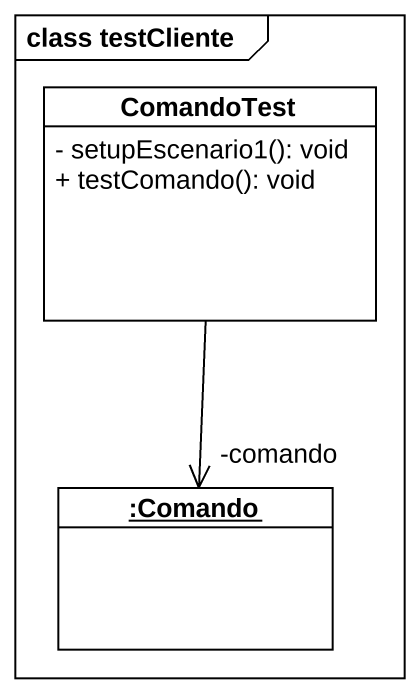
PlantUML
@startuml
mainframe class testCliente
hide circle
hide empty members
skinparam classAttributeIconSize 0
class ComandoTest {
  - setupEscenario1(): void
  + testComando(): void
}
object ":Comando" as Comando
ComandoTest --> "-comando" Comando
@enduml
